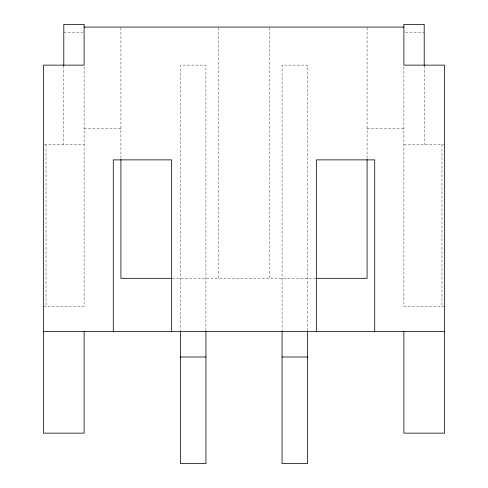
<?xml version="1.0" encoding="UTF-8"?>
<svg xmlns="http://www.w3.org/2000/svg" width="488" height="488" viewBox="0 0 488 488"><rect width="100%" height="100%" fill="white"/><g stroke="black" fill="none" stroke-linecap="round" stroke-linejoin="round"><path stroke-width="0.37" stroke-dasharray="2.44 1.83" d="M63.8 32.165L82.6 32.165M405.4 32.165L424.2 32.165M84.107 128.582L120.908 128.582M367.092 128.582L403.893 128.582M44.249 144.613L84.107 144.613M403.893 144.613L443.751 144.613M172.423 278.325L315.577 278.325M43.499 306.244L84.107 306.244L84.107 65.13M444.501 306.244L403.893 306.244L403.893 65.13M441.963 144.613L441.963 306.244M424.2 65.886L424.2 144.613M367.092 27.816L367.092 159.546M307.452 330.718L307.452 65.13L282.07 65.13L282.07 330.718M269.382 27.822L269.382 278.325M218.618 27.822L218.618 278.325M205.93 330.718L205.93 65.13L180.548 65.13L180.548 330.718M120.908 27.816L120.908 159.875M63.8 65.886L63.8 144.613M46.037 144.613L46.037 306.244"/><path stroke-width="0.73" d="M84.107 27.06L403.893 27.06M171.971 278.325L120.908 278.325L120.908 159.546M316.029 278.325L367.092 278.325L367.092 159.546M43.499 331.62L444.501 331.62M180.548 357.002L205.93 357.002M282.07 357.002L307.452 357.002M424.2 65.483L424.2 24.4L403.893 24.4L403.893 65.13L444.501 65.13L444.501 433.143L403.893 433.143L403.893 331.62M374.711 331.62L374.711 159.875L316.334 159.875L316.334 331.62M307.452 331.584L307.452 463.6L282.07 463.6L282.07 331.584M205.93 331.584L205.93 463.6L180.548 463.6L180.548 331.584M171.666 331.62L171.666 159.875L113.289 159.875L113.289 331.62M84.107 331.62L84.107 433.143L43.499 433.143L43.499 65.13L84.107 65.13L84.107 24.4L63.8 24.4L63.8 65.483"/></g></svg>
